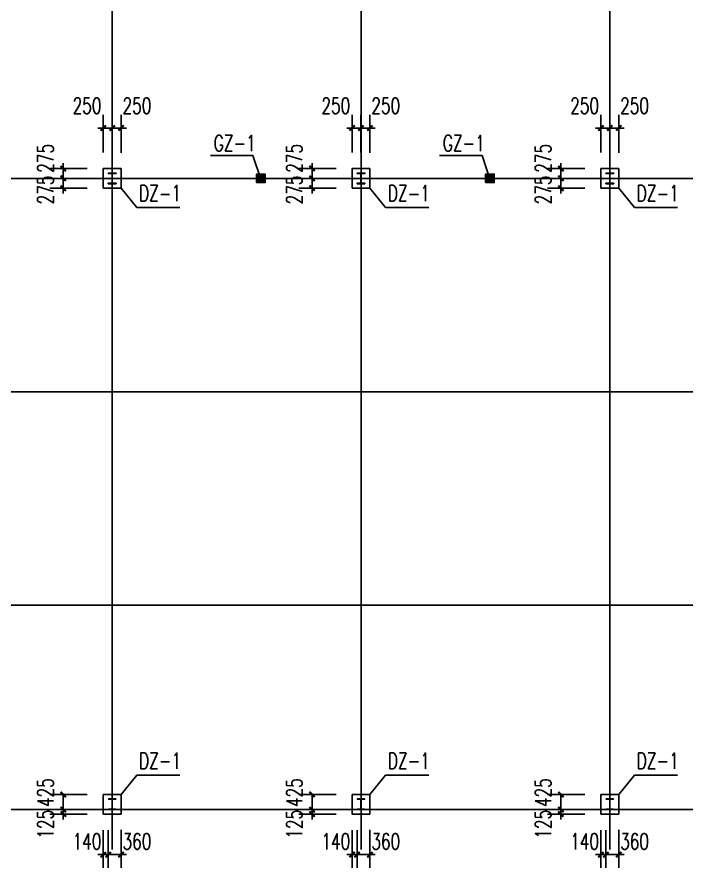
# Model space of a CAD drawing. Extents: x 180850 to 1400258, y 48356 to 327067.
# Drawn here: x 342045 to 360893, y 82745 to 106671 of the extents above; entities that cross this region are included whole.
import ezdxf

# ---------------------------------------------------------------- set-up
doc = ezdxf.new("R2010")
doc.units = 0
doc.header["$LTSCALE"] = 1000
for name, color, linetype in [('AXIS', 3, 'Continuous'), ('DOTE', 1, 'Continuous'), ('GZ', 50, 'Continuous'), ('YCX', 90, 'Continuous'), ('承台', 2, 'Continuous')]:
    doc.layers.add(name, color=color, linetype=linetype)
doc.styles.add('_TCH_DIM_T3', font='SIMPLEX', dxfattribs={"width": 0.705882, "bigfont": 'GBCBIG'})
doc.dimstyles.new('TCH_150_1', dxfattribs={"dimtxt": 446.25, "dimasz": 150, "dimexe": 375, "dimexo": 450, "dimgap": 189.375, "dimtad": 1, "dimdec": 0, "dimzin": 0, "dimdsep": 46, "dimtxsty": '_TCH_DIM_T3', "dimblk": 'ARCHTICK', "dimcen": 0.09, "dimclrd": 256, "dimclre": 256, "dimclrt": 7, "dimazin": 2, "dimtfac": 1, "dimtdec": 0, "dimtix": 1, "dimtmove": 2, "dimatfit": 3, "dimfxl": 1, "dimtolj": 1, "dimtzin": 0, "dimarcsym": 0})

# ---------------------------------------------------------------- blocks, each defined once
blk = doc.blocks.new('A$C33B20A31')
at = {"layer": 'GZ'}
for points in [[(20540, 17900), (20760, 17900), (20760, 17890), (20657, 17890), (20653, 17885), (20653, 17615), (20657, 17610), (20760, 17610), (20760, 17600), (20540, 17600), (20540, 17610), (20643, 17610), (20647, 17615), (20647, 17885), (20643, 17890), (20540, 17890), (20540, 17900)], [(27540, 17900), (27760, 17900), (27760, 17890), (27657, 17890), (27653, 17885), (27653, 17615), (27657, 17610), (27760, 17610), (27760, 17600), (27540, 17600), (27540, 17610), (27643, 17610), (27647, 17615), (27647, 17885), (27643, 17890), (27540, 17890), (27540, 17900)], [(34540, 17900), (34760, 17900), (34760, 17890), (34657, 17890), (34653, 17885), (34653, 17615), (34657, 17610), (34760, 17610), (34760, 17600), (34540, 17600), (34540, 17610), (34643, 17610), (34647, 17615), (34647, 17885), (34643, 17890), (34540, 17890), (34540, 17900)], [(20550, 0), (20750, 0), (20750, 10), (20657, 10), (20653, 15), (20653, 285), (20657, 290), (20750, 290), (20750, 300), (20550, 300), (20550, 290), (20643, 290), (20647, 286), (20647, 15), (20643, 10), (20550, 10), (20550, 0)], [(27550, 0), (27750, 0), (27750, 10), (27657, 10), (27653, 15), (27653, 285), (27657, 290), (27750, 290), (27750, 300), (27550, 300), (27550, 290), (27643, 290), (27647, 286), (27647, 15), (27643, 10), (27550, 10), (27550, 0)], [(34550, 0), (34750, 0), (34750, 10), (34657, 10), (34653, 15), (34653, 285), (34657, 290), (34750, 290), (34750, 300), (34550, 300), (34550, 290), (34643, 290), (34647, 286), (34647, 15), (34643, 10), (34550, 10), (34550, 0)]]:
    blk.add_lwpolyline(points, close=True, dxfattribs=at)
blk = doc.blocks.new('_ArchTick')
at = {"color": 0, "linetype": 'ByBlock', "const_width": 0.4}
blk.add_lwpolyline([(-0.5, -0.5), (0.5, 0.5)], dxfattribs=at)
blk = doc.blocks.new('*D1283')
at = {"layer": 'AXIS', "linetype": 'ByBlock', "lineweight": -2, "transparency": 16777216}
for p, q in [((344472, 102860), (344472, 103925)), ((344722, 102860), (344722, 103925)), ((344472, 103550), (344322, 103550)), ((344472, 103550), (344722, 103550)), ((344722, 103550), (344872, 103550))]:
    blk.add_line(p, q, dxfattribs=at)
at = {"layer": 'Defpoints', "color": 0, "linetype": 'ByBlock', "transparency": 16777216}
for p in [(344722, 103550), (344472, 102410), (344722, 102410)]:
    blk.add_point(p, dxfattribs=at)
at = {"layer": 'AXIS', "linetype": 'ByBlock', "lineweight": -2, "transparency": 16777216, "xscale": 150, "yscale": 150, "zscale": 150}
blk.add_blockref('_ArchTick', (344472, 103550), dxfattribs=at)
at = {"layer": 'AXIS', "linetype": 'ByBlock', "lineweight": -2, "transparency": 16777216, "xscale": 150, "yscale": 150, "zscale": 150, "rotation": 180}
blk.add_blockref('_ArchTick', (344722, 103550), dxfattribs=at)
at = {"layer": 'AXIS', "color": 7, "linetype": 'ByBlock', "transparency": 16777216, "insert": (344014, 104176), "char_height": 446.2, "attachment_point": 5, "style": '_TCH_DIM_T3'}
blk.add_mtext('\\A1;250', dxfattribs=at)
blk = doc.blocks.new('*D1284')
at = {"layer": 'AXIS', "linetype": 'ByBlock', "lineweight": -2, "transparency": 16777216}
for p, q in [((343346, 102135), (343346, 102285)), ((344022, 102135), (342971, 102135)), ((343346, 102135), (343346, 101860)), ((344022, 101860), (342971, 101860)), ((343346, 101860), (343346, 101710))]:
    blk.add_line(p, q, dxfattribs=at)
at = {"layer": 'Defpoints', "color": 0, "linetype": 'ByBlock', "transparency": 16777216}
for p in [(344472, 102135), (343346, 101860), (344472, 101860)]:
    blk.add_point(p, dxfattribs=at)
at = {"layer": 'AXIS', "linetype": 'ByBlock', "lineweight": -2, "transparency": 16777216, "xscale": 150, "yscale": 150, "zscale": 150}
for p, rotation in [((343346, 102135), 270), ((343346, 101860), 90)]:
    blk.add_blockref('_ArchTick', p, dxfattribs=dict(at, rotation=rotation))
at = {"layer": 'AXIS', "color": 7, "linetype": 'ByBlock', "transparency": 16777216, "insert": (342846, 101808), "char_height": 446.2, "attachment_point": 5, "rotation": 90, "style": '_TCH_DIM_T3'}
blk.add_mtext('\\A1;275', dxfattribs=at)
blk = doc.blocks.new('*D1285')
at = {"layer": 'AXIS', "linetype": 'ByBlock', "lineweight": -2, "transparency": 16777216}
for p, q in [((344022, 102410), (342971, 102410)), ((343346, 102410), (343346, 102560)), ((343346, 102410), (343346, 102135)), ((344022, 102135), (342971, 102135)), ((343346, 102135), (343346, 101985))]:
    blk.add_line(p, q, dxfattribs=at)
at = {"layer": 'Defpoints', "color": 0, "linetype": 'ByBlock', "transparency": 16777216}
for p in [(344472, 102410), (343346, 102135), (344472, 102135)]:
    blk.add_point(p, dxfattribs=at)
at = {"layer": 'AXIS', "linetype": 'ByBlock', "lineweight": -2, "transparency": 16777216, "xscale": 150, "yscale": 150, "zscale": 150}
for p, rotation in [((343346, 102410), 270), ((343346, 102135), 90)]:
    blk.add_blockref('_ArchTick', p, dxfattribs=dict(at, rotation=rotation))
at = {"layer": 'AXIS', "color": 7, "linetype": 'ByBlock', "transparency": 16777216, "insert": (342846, 102696), "char_height": 446.2, "attachment_point": 5, "rotation": 90, "style": '_TCH_DIM_T3'}
blk.add_mtext('\\A1;275', dxfattribs=at)
blk = doc.blocks.new('*D1286')
at = {"layer": 'AXIS', "linetype": 'ByBlock', "lineweight": -2, "transparency": 16777216}
for p, q in [((344722, 102860), (344722, 103925)), ((344972, 102854), (344972, 103925)), ((344722, 103550), (344572, 103550)), ((344722, 103550), (344972, 103550)), ((344972, 103550), (345122, 103550))]:
    blk.add_line(p, q, dxfattribs=at)
at = {"layer": 'Defpoints', "color": 0, "linetype": 'ByBlock', "transparency": 16777216}
for p in [(344972, 103550), (344722, 102410), (344972, 102404)]:
    blk.add_point(p, dxfattribs=at)
at = {"layer": 'AXIS', "linetype": 'ByBlock', "lineweight": -2, "transparency": 16777216, "xscale": 150, "yscale": 150, "zscale": 150}
blk.add_blockref('_ArchTick', (344722, 103550), dxfattribs=at)
at = {"layer": 'AXIS', "linetype": 'ByBlock', "lineweight": -2, "transparency": 16777216, "xscale": 150, "yscale": 150, "zscale": 150, "rotation": 180}
blk.add_blockref('_ArchTick', (344972, 103550), dxfattribs=at)
at = {"layer": 'AXIS', "color": 7, "linetype": 'ByBlock', "transparency": 16777216, "insert": (345419, 104176), "char_height": 446.2, "attachment_point": 5, "style": '_TCH_DIM_T3'}
blk.add_mtext('\\A1;250', dxfattribs=at)
blk = doc.blocks.new('*D1287')
at = {"layer": 'AXIS', "linetype": 'ByBlock', "lineweight": -2, "transparency": 16777216}
for p, q in [((344472, 83810), (344472, 82745)), ((344612, 83810), (344612, 82745)), ((344472, 83120), (344322, 83120)), ((344472, 83120), (344612, 83120)), ((344612, 83120), (344762, 83120))]:
    blk.add_line(p, q, dxfattribs=at)
at = {"layer": 'Defpoints', "color": 0, "linetype": 'ByBlock', "transparency": 16777216}
for p in [(344472, 84260), (344612, 84260), (344612, 83120)]:
    blk.add_point(p, dxfattribs=at)
at = {"layer": 'AXIS', "linetype": 'ByBlock', "lineweight": -2, "transparency": 16777216, "xscale": 150, "yscale": 150, "zscale": 150}
blk.add_blockref('_ArchTick', (344472, 83120), dxfattribs=at)
at = {"layer": 'AXIS', "linetype": 'ByBlock', "lineweight": -2, "transparency": 16777216, "xscale": 150, "yscale": 150, "zscale": 150, "rotation": 180}
blk.add_blockref('_ArchTick', (344612, 83120), dxfattribs=at)
at = {"layer": 'AXIS', "color": 7, "linetype": 'ByBlock', "transparency": 16777216, "insert": (344014, 83491), "char_height": 446.2, "attachment_point": 5, "style": '_TCH_DIM_T3'}
blk.add_mtext('\\A1;140', dxfattribs=at)
blk = doc.blocks.new('*D1288')
at = {"layer": 'AXIS', "linetype": 'ByBlock', "lineweight": -2, "transparency": 16777216}
for p, q in [((344022, 84810), (342971, 84810)), ((343346, 84385), (343346, 84810)), ((344022, 84385), (342971, 84385))]:
    blk.add_line(p, q, dxfattribs=at)
at = {"layer": 'Defpoints', "color": 0, "linetype": 'ByBlock', "transparency": 16777216}
for p in [(343346, 84810), (344472, 84810), (344472, 84385)]:
    blk.add_point(p, dxfattribs=at)
at = {"layer": 'AXIS', "linetype": 'ByBlock', "lineweight": -2, "transparency": 16777216, "xscale": 150, "yscale": 150, "zscale": 150}
for p, rotation in [((343346, 84810), 90), ((343346, 84385), 270)]:
    blk.add_blockref('_ArchTick', p, dxfattribs=dict(at, rotation=rotation))
at = {"layer": 'AXIS', "color": 7, "linetype": 'ByBlock', "transparency": 16777216, "insert": (342846, 84862), "char_height": 446.2, "attachment_point": 5, "rotation": 90, "style": '_TCH_DIM_T3'}
blk.add_mtext('\\A1;425', dxfattribs=at)
blk = doc.blocks.new('*D1289')
at = {"layer": 'AXIS', "linetype": 'ByBlock', "lineweight": -2, "transparency": 16777216}
for p, q in [((343346, 84385), (343346, 84535)), ((344022, 84385), (342971, 84385)), ((344022, 84260), (342971, 84260)), ((343346, 84260), (343346, 84385)), ((343346, 84260), (343346, 84110))]:
    blk.add_line(p, q, dxfattribs=at)
at = {"layer": 'Defpoints', "color": 0, "linetype": 'ByBlock', "transparency": 16777216}
for p in [(343346, 84385), (344472, 84385), (344472, 84260)]:
    blk.add_point(p, dxfattribs=at)
at = {"layer": 'AXIS', "linetype": 'ByBlock', "lineweight": -2, "transparency": 16777216, "xscale": 150, "yscale": 150, "zscale": 150}
for p, rotation in [((343346, 84385), 270), ((343346, 84260), 90)]:
    blk.add_blockref('_ArchTick', p, dxfattribs=dict(at, rotation=rotation))
at = {"layer": 'AXIS', "color": 7, "linetype": 'ByBlock', "transparency": 16777216, "insert": (342846, 83974), "char_height": 446.2, "attachment_point": 5, "rotation": 90, "style": '_TCH_DIM_T3'}
blk.add_mtext('\\A1;125', dxfattribs=at)
blk = doc.blocks.new('*D1290')
at = {"layer": 'AXIS', "linetype": 'ByBlock', "lineweight": -2, "transparency": 16777216}
for p, q in [((344612, 83810), (344612, 82745)), ((344972, 83815), (344972, 82745)), ((344612, 83120), (344462, 83120)), ((344612, 83120), (344972, 83120)), ((344972, 83120), (345122, 83120))]:
    blk.add_line(p, q, dxfattribs=at)
at = {"layer": 'Defpoints', "color": 0, "linetype": 'ByBlock', "transparency": 16777216}
for p in [(344612, 84260), (344972, 84265), (344972, 83120)]:
    blk.add_point(p, dxfattribs=at)
at = {"layer": 'AXIS', "linetype": 'ByBlock', "lineweight": -2, "transparency": 16777216, "xscale": 150, "yscale": 150, "zscale": 150}
blk.add_blockref('_ArchTick', (344612, 83120), dxfattribs=at)
at = {"layer": 'AXIS', "linetype": 'ByBlock', "lineweight": -2, "transparency": 16777216, "xscale": 150, "yscale": 150, "zscale": 150, "rotation": 180}
blk.add_blockref('_ArchTick', (344972, 83120), dxfattribs=at)
at = {"layer": 'AXIS', "color": 7, "linetype": 'ByBlock', "transparency": 16777216, "insert": (345419, 83491), "char_height": 446.2, "attachment_point": 5, "style": '_TCH_DIM_T3'}
blk.add_mtext('\\A1;360', dxfattribs=at)
blk = doc.blocks.new('*D1295')
at = {"layer": 'AXIS', "linetype": 'ByBlock', "lineweight": -2, "transparency": 16777216}
for p, q in [((351472, 102860), (351472, 103925)), ((351722, 102860), (351722, 103925)), ((351472, 103550), (351322, 103550)), ((351472, 103550), (351722, 103550)), ((351722, 103550), (351872, 103550))]:
    blk.add_line(p, q, dxfattribs=at)
at = {"layer": 'Defpoints', "color": 0, "linetype": 'ByBlock', "transparency": 16777216}
for p in [(351722, 103550), (351472, 102410), (351722, 102410)]:
    blk.add_point(p, dxfattribs=at)
at = {"layer": 'AXIS', "linetype": 'ByBlock', "lineweight": -2, "transparency": 16777216, "xscale": 150, "yscale": 150, "zscale": 150}
blk.add_blockref('_ArchTick', (351472, 103550), dxfattribs=at)
at = {"layer": 'AXIS', "linetype": 'ByBlock', "lineweight": -2, "transparency": 16777216, "xscale": 150, "yscale": 150, "zscale": 150, "rotation": 180}
blk.add_blockref('_ArchTick', (351722, 103550), dxfattribs=at)
at = {"layer": 'AXIS', "color": 7, "linetype": 'ByBlock', "transparency": 16777216, "insert": (351014, 104176), "char_height": 446.2, "attachment_point": 5, "style": '_TCH_DIM_T3'}
blk.add_mtext('\\A1;250', dxfattribs=at)
blk = doc.blocks.new('*D1296')
at = {"layer": 'AXIS', "linetype": 'ByBlock', "lineweight": -2, "transparency": 16777216}
for p, q in [((350346, 102135), (350346, 102285)), ((351022, 102135), (349971, 102135)), ((350346, 102135), (350346, 101860)), ((351022, 101860), (349971, 101860)), ((350346, 101860), (350346, 101710))]:
    blk.add_line(p, q, dxfattribs=at)
at = {"layer": 'Defpoints', "color": 0, "linetype": 'ByBlock', "transparency": 16777216}
for p in [(351472, 102135), (350346, 101860), (351472, 101860)]:
    blk.add_point(p, dxfattribs=at)
at = {"layer": 'AXIS', "linetype": 'ByBlock', "lineweight": -2, "transparency": 16777216, "xscale": 150, "yscale": 150, "zscale": 150}
for p, rotation in [((350346, 102135), 270), ((350346, 101860), 90)]:
    blk.add_blockref('_ArchTick', p, dxfattribs=dict(at, rotation=rotation))
at = {"layer": 'AXIS', "color": 7, "linetype": 'ByBlock', "transparency": 16777216, "insert": (349846, 101808), "char_height": 446.2, "attachment_point": 5, "rotation": 90, "style": '_TCH_DIM_T3'}
blk.add_mtext('\\A1;275', dxfattribs=at)
blk = doc.blocks.new('*D1297')
at = {"layer": 'AXIS', "linetype": 'ByBlock', "lineweight": -2, "transparency": 16777216}
for p, q in [((351022, 102410), (349971, 102410)), ((350346, 102410), (350346, 102560)), ((350346, 102410), (350346, 102135)), ((351022, 102135), (349971, 102135)), ((350346, 102135), (350346, 101985))]:
    blk.add_line(p, q, dxfattribs=at)
at = {"layer": 'Defpoints', "color": 0, "linetype": 'ByBlock', "transparency": 16777216}
for p in [(351472, 102410), (350346, 102135), (351472, 102135)]:
    blk.add_point(p, dxfattribs=at)
at = {"layer": 'AXIS', "linetype": 'ByBlock', "lineweight": -2, "transparency": 16777216, "xscale": 150, "yscale": 150, "zscale": 150}
for p, rotation in [((350346, 102410), 270), ((350346, 102135), 90)]:
    blk.add_blockref('_ArchTick', p, dxfattribs=dict(at, rotation=rotation))
at = {"layer": 'AXIS', "color": 7, "linetype": 'ByBlock', "transparency": 16777216, "insert": (349846, 102696), "char_height": 446.2, "attachment_point": 5, "rotation": 90, "style": '_TCH_DIM_T3'}
blk.add_mtext('\\A1;275', dxfattribs=at)
blk = doc.blocks.new('*D1298')
at = {"layer": 'AXIS', "linetype": 'ByBlock', "lineweight": -2, "transparency": 16777216}
for p, q in [((351722, 102860), (351722, 103925)), ((351972, 102854), (351972, 103925)), ((351722, 103550), (351572, 103550)), ((351722, 103550), (351972, 103550)), ((351972, 103550), (352122, 103550))]:
    blk.add_line(p, q, dxfattribs=at)
at = {"layer": 'Defpoints', "color": 0, "linetype": 'ByBlock', "transparency": 16777216}
for p in [(351972, 103550), (351722, 102410), (351972, 102404)]:
    blk.add_point(p, dxfattribs=at)
at = {"layer": 'AXIS', "linetype": 'ByBlock', "lineweight": -2, "transparency": 16777216, "xscale": 150, "yscale": 150, "zscale": 150}
blk.add_blockref('_ArchTick', (351722, 103550), dxfattribs=at)
at = {"layer": 'AXIS', "linetype": 'ByBlock', "lineweight": -2, "transparency": 16777216, "xscale": 150, "yscale": 150, "zscale": 150, "rotation": 180}
blk.add_blockref('_ArchTick', (351972, 103550), dxfattribs=at)
at = {"layer": 'AXIS', "color": 7, "linetype": 'ByBlock', "transparency": 16777216, "insert": (352419, 104176), "char_height": 446.2, "attachment_point": 5, "style": '_TCH_DIM_T3'}
blk.add_mtext('\\A1;250', dxfattribs=at)
blk = doc.blocks.new('*D1299')
at = {"layer": 'AXIS', "linetype": 'ByBlock', "lineweight": -2, "transparency": 16777216}
for p, q in [((351472, 83810), (351472, 82745)), ((351612, 83810), (351612, 82745)), ((351472, 83120), (351322, 83120)), ((351472, 83120), (351612, 83120)), ((351612, 83120), (351762, 83120))]:
    blk.add_line(p, q, dxfattribs=at)
at = {"layer": 'Defpoints', "color": 0, "linetype": 'ByBlock', "transparency": 16777216}
for p in [(351472, 84260), (351612, 84260), (351612, 83120)]:
    blk.add_point(p, dxfattribs=at)
at = {"layer": 'AXIS', "linetype": 'ByBlock', "lineweight": -2, "transparency": 16777216, "xscale": 150, "yscale": 150, "zscale": 150}
blk.add_blockref('_ArchTick', (351472, 83120), dxfattribs=at)
at = {"layer": 'AXIS', "linetype": 'ByBlock', "lineweight": -2, "transparency": 16777216, "xscale": 150, "yscale": 150, "zscale": 150, "rotation": 180}
blk.add_blockref('_ArchTick', (351612, 83120), dxfattribs=at)
at = {"layer": 'AXIS', "color": 7, "linetype": 'ByBlock', "transparency": 16777216, "insert": (351014, 83491), "char_height": 446.2, "attachment_point": 5, "style": '_TCH_DIM_T3'}
blk.add_mtext('\\A1;140', dxfattribs=at)
blk = doc.blocks.new('*D1300')
at = {"layer": 'AXIS', "linetype": 'ByBlock', "lineweight": -2, "transparency": 16777216}
for p, q in [((351022, 84810), (349971, 84810)), ((350346, 84385), (350346, 84810)), ((351022, 84385), (349971, 84385))]:
    blk.add_line(p, q, dxfattribs=at)
at = {"layer": 'Defpoints', "color": 0, "linetype": 'ByBlock', "transparency": 16777216}
for p in [(350346, 84810), (351472, 84810), (351472, 84385)]:
    blk.add_point(p, dxfattribs=at)
at = {"layer": 'AXIS', "linetype": 'ByBlock', "lineweight": -2, "transparency": 16777216, "xscale": 150, "yscale": 150, "zscale": 150}
for p, rotation in [((350346, 84810), 90), ((350346, 84385), 270)]:
    blk.add_blockref('_ArchTick', p, dxfattribs=dict(at, rotation=rotation))
at = {"layer": 'AXIS', "color": 7, "linetype": 'ByBlock', "transparency": 16777216, "insert": (349846, 84862), "char_height": 446.2, "attachment_point": 5, "rotation": 90, "style": '_TCH_DIM_T3'}
blk.add_mtext('\\A1;425', dxfattribs=at)
blk = doc.blocks.new('*D1301')
at = {"layer": 'AXIS', "linetype": 'ByBlock', "lineweight": -2, "transparency": 16777216}
for p, q in [((350346, 84385), (350346, 84535)), ((351022, 84385), (349971, 84385)), ((351022, 84260), (349971, 84260)), ((350346, 84260), (350346, 84385)), ((350346, 84260), (350346, 84110))]:
    blk.add_line(p, q, dxfattribs=at)
at = {"layer": 'Defpoints', "color": 0, "linetype": 'ByBlock', "transparency": 16777216}
for p in [(350346, 84385), (351472, 84385), (351472, 84260)]:
    blk.add_point(p, dxfattribs=at)
at = {"layer": 'AXIS', "linetype": 'ByBlock', "lineweight": -2, "transparency": 16777216, "xscale": 150, "yscale": 150, "zscale": 150}
for p, rotation in [((350346, 84385), 270), ((350346, 84260), 90)]:
    blk.add_blockref('_ArchTick', p, dxfattribs=dict(at, rotation=rotation))
at = {"layer": 'AXIS', "color": 7, "linetype": 'ByBlock', "transparency": 16777216, "insert": (349846, 83974), "char_height": 446.2, "attachment_point": 5, "rotation": 90, "style": '_TCH_DIM_T3'}
blk.add_mtext('\\A1;125', dxfattribs=at)
blk = doc.blocks.new('*D1302')
at = {"layer": 'AXIS', "linetype": 'ByBlock', "lineweight": -2, "transparency": 16777216}
for p, q in [((351612, 83810), (351612, 82745)), ((351972, 83815), (351972, 82745)), ((351612, 83120), (351462, 83120)), ((351612, 83120), (351972, 83120)), ((351972, 83120), (352122, 83120))]:
    blk.add_line(p, q, dxfattribs=at)
at = {"layer": 'Defpoints', "color": 0, "linetype": 'ByBlock', "transparency": 16777216}
for p in [(351612, 84260), (351972, 84265), (351972, 83120)]:
    blk.add_point(p, dxfattribs=at)
at = {"layer": 'AXIS', "linetype": 'ByBlock', "lineweight": -2, "transparency": 16777216, "xscale": 150, "yscale": 150, "zscale": 150}
blk.add_blockref('_ArchTick', (351612, 83120), dxfattribs=at)
at = {"layer": 'AXIS', "linetype": 'ByBlock', "lineweight": -2, "transparency": 16777216, "xscale": 150, "yscale": 150, "zscale": 150, "rotation": 180}
blk.add_blockref('_ArchTick', (351972, 83120), dxfattribs=at)
at = {"layer": 'AXIS', "color": 7, "linetype": 'ByBlock', "transparency": 16777216, "insert": (352419, 83491), "char_height": 446.2, "attachment_point": 5, "style": '_TCH_DIM_T3'}
blk.add_mtext('\\A1;360', dxfattribs=at)
blk = doc.blocks.new('*D1307')
at = {"layer": 'AXIS', "linetype": 'ByBlock', "lineweight": -2, "transparency": 16777216}
for p, q in [((358472, 102860), (358472, 103925)), ((358722, 102860), (358722, 103925)), ((358472, 103550), (358322, 103550)), ((358472, 103550), (358722, 103550)), ((358722, 103550), (358872, 103550))]:
    blk.add_line(p, q, dxfattribs=at)
at = {"layer": 'Defpoints', "color": 0, "linetype": 'ByBlock', "transparency": 16777216}
for p in [(358722, 103550), (358472, 102410), (358722, 102410)]:
    blk.add_point(p, dxfattribs=at)
at = {"layer": 'AXIS', "linetype": 'ByBlock', "lineweight": -2, "transparency": 16777216, "xscale": 150, "yscale": 150, "zscale": 150}
blk.add_blockref('_ArchTick', (358472, 103550), dxfattribs=at)
at = {"layer": 'AXIS', "linetype": 'ByBlock', "lineweight": -2, "transparency": 16777216, "xscale": 150, "yscale": 150, "zscale": 150, "rotation": 180}
blk.add_blockref('_ArchTick', (358722, 103550), dxfattribs=at)
at = {"layer": 'AXIS', "color": 7, "linetype": 'ByBlock', "transparency": 16777216, "insert": (358014, 104176), "char_height": 446.2, "attachment_point": 5, "style": '_TCH_DIM_T3'}
blk.add_mtext('\\A1;250', dxfattribs=at)
blk = doc.blocks.new('*D1308')
at = {"layer": 'AXIS', "linetype": 'ByBlock', "lineweight": -2, "transparency": 16777216}
for p, q in [((357346, 102135), (357346, 102285)), ((358022, 102135), (356971, 102135)), ((357346, 102135), (357346, 101860)), ((358022, 101860), (356971, 101860)), ((357346, 101860), (357346, 101710))]:
    blk.add_line(p, q, dxfattribs=at)
at = {"layer": 'Defpoints', "color": 0, "linetype": 'ByBlock', "transparency": 16777216}
for p in [(358472, 102135), (357346, 101860), (358472, 101860)]:
    blk.add_point(p, dxfattribs=at)
at = {"layer": 'AXIS', "linetype": 'ByBlock', "lineweight": -2, "transparency": 16777216, "xscale": 150, "yscale": 150, "zscale": 150}
for p, rotation in [((357346, 102135), 270), ((357346, 101860), 90)]:
    blk.add_blockref('_ArchTick', p, dxfattribs=dict(at, rotation=rotation))
at = {"layer": 'AXIS', "color": 7, "linetype": 'ByBlock', "transparency": 16777216, "insert": (356846, 101808), "char_height": 446.2, "attachment_point": 5, "rotation": 90, "style": '_TCH_DIM_T3'}
blk.add_mtext('\\A1;275', dxfattribs=at)
blk = doc.blocks.new('*D1309')
at = {"layer": 'AXIS', "linetype": 'ByBlock', "lineweight": -2, "transparency": 16777216}
for p, q in [((358022, 102410), (356971, 102410)), ((357346, 102410), (357346, 102560)), ((357346, 102410), (357346, 102135)), ((358022, 102135), (356971, 102135)), ((357346, 102135), (357346, 101985))]:
    blk.add_line(p, q, dxfattribs=at)
at = {"layer": 'Defpoints', "color": 0, "linetype": 'ByBlock', "transparency": 16777216}
for p in [(358472, 102410), (357346, 102135), (358472, 102135)]:
    blk.add_point(p, dxfattribs=at)
at = {"layer": 'AXIS', "linetype": 'ByBlock', "lineweight": -2, "transparency": 16777216, "xscale": 150, "yscale": 150, "zscale": 150}
for p, rotation in [((357346, 102410), 270), ((357346, 102135), 90)]:
    blk.add_blockref('_ArchTick', p, dxfattribs=dict(at, rotation=rotation))
at = {"layer": 'AXIS', "color": 7, "linetype": 'ByBlock', "transparency": 16777216, "insert": (356846, 102696), "char_height": 446.2, "attachment_point": 5, "rotation": 90, "style": '_TCH_DIM_T3'}
blk.add_mtext('\\A1;275', dxfattribs=at)
blk = doc.blocks.new('*D1310')
at = {"layer": 'AXIS', "linetype": 'ByBlock', "lineweight": -2, "transparency": 16777216}
for p, q in [((358722, 102860), (358722, 103925)), ((358972, 102854), (358972, 103925)), ((358722, 103550), (358572, 103550)), ((358722, 103550), (358972, 103550)), ((358972, 103550), (359122, 103550))]:
    blk.add_line(p, q, dxfattribs=at)
at = {"layer": 'Defpoints', "color": 0, "linetype": 'ByBlock', "transparency": 16777216}
for p in [(358972, 103550), (358722, 102410), (358972, 102404)]:
    blk.add_point(p, dxfattribs=at)
at = {"layer": 'AXIS', "linetype": 'ByBlock', "lineweight": -2, "transparency": 16777216, "xscale": 150, "yscale": 150, "zscale": 150}
blk.add_blockref('_ArchTick', (358722, 103550), dxfattribs=at)
at = {"layer": 'AXIS', "linetype": 'ByBlock', "lineweight": -2, "transparency": 16777216, "xscale": 150, "yscale": 150, "zscale": 150, "rotation": 180}
blk.add_blockref('_ArchTick', (358972, 103550), dxfattribs=at)
at = {"layer": 'AXIS', "color": 7, "linetype": 'ByBlock', "transparency": 16777216, "insert": (359419, 104176), "char_height": 446.2, "attachment_point": 5, "style": '_TCH_DIM_T3'}
blk.add_mtext('\\A1;250', dxfattribs=at)
blk = doc.blocks.new('*D1311')
at = {"layer": 'AXIS', "linetype": 'ByBlock', "lineweight": -2, "transparency": 16777216}
for p, q in [((358472, 83810), (358472, 82745)), ((358612, 83810), (358612, 82745)), ((358472, 83120), (358322, 83120)), ((358472, 83120), (358612, 83120)), ((358612, 83120), (358762, 83120))]:
    blk.add_line(p, q, dxfattribs=at)
at = {"layer": 'Defpoints', "color": 0, "linetype": 'ByBlock', "transparency": 16777216}
for p in [(358472, 84260), (358612, 84260), (358612, 83120)]:
    blk.add_point(p, dxfattribs=at)
at = {"layer": 'AXIS', "linetype": 'ByBlock', "lineweight": -2, "transparency": 16777216, "xscale": 150, "yscale": 150, "zscale": 150}
blk.add_blockref('_ArchTick', (358472, 83120), dxfattribs=at)
at = {"layer": 'AXIS', "linetype": 'ByBlock', "lineweight": -2, "transparency": 16777216, "xscale": 150, "yscale": 150, "zscale": 150, "rotation": 180}
blk.add_blockref('_ArchTick', (358612, 83120), dxfattribs=at)
at = {"layer": 'AXIS', "color": 7, "linetype": 'ByBlock', "transparency": 16777216, "insert": (358014, 83491), "char_height": 446.2, "attachment_point": 5, "style": '_TCH_DIM_T3'}
blk.add_mtext('\\A1;140', dxfattribs=at)
blk = doc.blocks.new('*D1312')
at = {"layer": 'AXIS', "linetype": 'ByBlock', "lineweight": -2, "transparency": 16777216}
for p, q in [((358022, 84810), (356971, 84810)), ((357346, 84385), (357346, 84810)), ((358022, 84385), (356971, 84385))]:
    blk.add_line(p, q, dxfattribs=at)
at = {"layer": 'Defpoints', "color": 0, "linetype": 'ByBlock', "transparency": 16777216}
for p in [(357346, 84810), (358472, 84810), (358472, 84385)]:
    blk.add_point(p, dxfattribs=at)
at = {"layer": 'AXIS', "linetype": 'ByBlock', "lineweight": -2, "transparency": 16777216, "xscale": 150, "yscale": 150, "zscale": 150}
for p, rotation in [((357346, 84810), 90), ((357346, 84385), 270)]:
    blk.add_blockref('_ArchTick', p, dxfattribs=dict(at, rotation=rotation))
at = {"layer": 'AXIS', "color": 7, "linetype": 'ByBlock', "transparency": 16777216, "insert": (356846, 84862), "char_height": 446.2, "attachment_point": 5, "rotation": 90, "style": '_TCH_DIM_T3'}
blk.add_mtext('\\A1;425', dxfattribs=at)
blk = doc.blocks.new('*D1313')
at = {"layer": 'AXIS', "linetype": 'ByBlock', "lineweight": -2, "transparency": 16777216}
for p, q in [((357346, 84385), (357346, 84535)), ((358022, 84385), (356971, 84385)), ((358022, 84260), (356971, 84260)), ((357346, 84260), (357346, 84385)), ((357346, 84260), (357346, 84110))]:
    blk.add_line(p, q, dxfattribs=at)
at = {"layer": 'Defpoints', "color": 0, "linetype": 'ByBlock', "transparency": 16777216}
for p in [(357346, 84385), (358472, 84385), (358472, 84260)]:
    blk.add_point(p, dxfattribs=at)
at = {"layer": 'AXIS', "linetype": 'ByBlock', "lineweight": -2, "transparency": 16777216, "xscale": 150, "yscale": 150, "zscale": 150}
for p, rotation in [((357346, 84385), 270), ((357346, 84260), 90)]:
    blk.add_blockref('_ArchTick', p, dxfattribs=dict(at, rotation=rotation))
at = {"layer": 'AXIS', "color": 7, "linetype": 'ByBlock', "transparency": 16777216, "insert": (356846, 83974), "char_height": 446.2, "attachment_point": 5, "rotation": 90, "style": '_TCH_DIM_T3'}
blk.add_mtext('\\A1;125', dxfattribs=at)
blk = doc.blocks.new('*D1314')
at = {"layer": 'AXIS', "linetype": 'ByBlock', "lineweight": -2, "transparency": 16777216}
for p, q in [((358612, 83810), (358612, 82745)), ((358972, 83815), (358972, 82745)), ((358612, 83120), (358462, 83120)), ((358612, 83120), (358972, 83120)), ((358972, 83120), (359122, 83120))]:
    blk.add_line(p, q, dxfattribs=at)
at = {"layer": 'Defpoints', "color": 0, "linetype": 'ByBlock', "transparency": 16777216}
for p in [(358612, 84260), (358972, 84265), (358972, 83120)]:
    blk.add_point(p, dxfattribs=at)
at = {"layer": 'AXIS', "linetype": 'ByBlock', "lineweight": -2, "transparency": 16777216, "xscale": 150, "yscale": 150, "zscale": 150}
blk.add_blockref('_ArchTick', (358612, 83120), dxfattribs=at)
at = {"layer": 'AXIS', "linetype": 'ByBlock', "lineweight": -2, "transparency": 16777216, "xscale": 150, "yscale": 150, "zscale": 150, "rotation": 180}
blk.add_blockref('_ArchTick', (358972, 83120), dxfattribs=at)
at = {"layer": 'AXIS', "color": 7, "linetype": 'ByBlock', "transparency": 16777216, "insert": (359419, 83491), "char_height": 446.2, "attachment_point": 5, "style": '_TCH_DIM_T3'}
blk.add_mtext('\\A1;360', dxfattribs=at)

msp = doc.modelspace()

# ---------------------------------------------------------------- hatches: boundary and pattern name
h = msp.add_hatch(color=256)
h.dxf.hatch_style = 1
h.paths.add_polyline_path([(349022.71, 102254.96), (348782.71, 102254.96), (348782.71, 102014.96), (349022.71, 102014.96)])
h = msp.add_hatch(color=256)
h.dxf.hatch_style = 1
h.paths.add_polyline_path([(355468.62, 102254.96), (355228.62, 102254.96), (355228.62, 102014.96), (355468.62, 102014.96)])

# ---------------------------------------------------------------- linework, layer by layer
for points in [[(348782.71, 102014.96), (349022.71, 102014.96), (349022.71, 102254.96), (348782.71, 102254.96)], [(355228.62, 102014.96), (355468.62, 102014.96), (355468.62, 102254.96), (355228.62, 102254.96)]]:
    msp.add_lwpolyline(points, close=True)
at = {"layer": 'DOTE'}
for p, q in [((344722.19, 83259.96), (344722.19, 121009.96)), ((351722.19, 83259.96), (351722.19, 121009.96)), ((358722.19, 83259.96), (358722.19, 121009.96)), ((322947.19, 102134.96), (374822.19, 102134.96)), ((322947.19, 96134.96), (374822.19, 96134.96)), ((322947.19, 90134.96), (374822.19, 90134.96)), ((322947.19, 84384.96), (374822.19, 84384.96))]:
    msp.add_line(p, q, dxfattribs=at)
at = {"layer": 'YCX'}
for p, q in [((347485.02, 102775.52), (348682.06, 102774.75)), ((348682.06, 102774.75), (348902.71, 102114.79)), ((353930.93, 102775.52), (355127.97, 102774.75)), ((355127.97, 102774.75), (355348.62, 102114.79)), ((345411.98, 101314.28), (344972.19, 101859.96)), ((352411.98, 101314.28), (351972.19, 101859.96)), ((359411.98, 101314.28), (358972.19, 101859.96)), ((346626.3, 101311.69), (345411.98, 101314.28)), ((353626.3, 101311.69), (352411.98, 101314.28)), ((360626.3, 101311.69), (359411.98, 101314.28)), ((345411.98, 85355.37), (344972.19, 84809.7)), ((346626.3, 85357.97), (345411.98, 85355.37)), ((352411.98, 85355.37), (351972.19, 84809.7)), ((353626.3, 85357.97), (352411.98, 85355.37)), ((359411.98, 85355.37), (358972.19, 84809.7)), ((360626.3, 85357.97), (359411.98, 85355.37))]:
    msp.add_line(p, q, dxfattribs=at)
at = {"layer": '承台', "color": 6}
for points in [[(344472.19, 101859.96), (344972.19, 101859.96), (344972.19, 102409.96), (344472.19, 102409.96)], [(351472.19, 101859.96), (351972.19, 101859.96), (351972.19, 102409.96), (351472.19, 102409.96)], [(358472.19, 101859.96), (358972.19, 101859.96), (358972.19, 102409.96), (358472.19, 102409.96)], [(344472.19, 84809.7), (344972.19, 84809.7), (344972.19, 84259.7), (344472.19, 84259.7)], [(351472.19, 84809.7), (351972.19, 84809.7), (351972.19, 84259.7), (351472.19, 84259.7)], [(358472.19, 84809.7), (358972.19, 84809.7), (358972.19, 84259.7), (358472.19, 84259.7)]]:
    msp.add_lwpolyline(points, close=True, dxfattribs=at)

# ---------------------------------------------------------------- block references
msp.add_blockref('A$C33B20A31', (324072.19, 84384.96))

# ---------------------------------------------------------------- texts
at = {"layer": 'YCX', "style": '_TCH_DIM_T3', "width": 0.705882}
for s, p in [('GZ-1', (347577.11, 102898.47)), ('GZ-1', (354023.03, 102898.47)), ('DZ-1', (345477.76, 101489.69)), ('DZ-1', (352477.76, 101489.69)), ('DZ-1', (359477.76, 101489.69)), ('DZ-1', (345477.76, 85531.79)), ('DZ-1', (352477.76, 85531.79)), ('DZ-1', (359477.76, 85531.79))]:
    msp.add_text(s, height=450, dxfattribs=at).set_placement(p)

# ---------------------------------------------------------------- dimensions: what is measured, and where the dimension line sits
at = {"layer": 'AXIS', "linetype": 'ByBlock'}
for base, p1, p2, picture, middle in [((344722.19, 103550.05), (344472.19, 102409.96), (344722.19, 102409.96), '*D1283', (344014.14, 104176.22)), ((344972.19, 103550.05), (344722.19, 102409.96), (344972.19, 102404.25), '*D1286', (345419.11, 104176.22)), ((351722.19, 103550.05), (351472.19, 102409.96), (351722.19, 102409.96), '*D1295', (351014.14, 104176.22)), ((351972.19, 103550.05), (351722.19, 102409.96), (351972.19, 102404.25), '*D1298', (352419.11, 104176.22)), ((358722.19, 103550.05), (358472.19, 102409.96), (358722.19, 102409.96), '*D1307', (358014.14, 104176.22)), ((358972.19, 103550.05), (358722.19, 102409.96), (358972.19, 102404.25), '*D1310', (359419.11, 104176.22)), ((344612.19, 83119.61), (344472.19, 84259.7), (344612.19, 84259.7), '*D1287', (344014.14, 83490.92)), ((344972.19, 83119.61), (344612.19, 84259.7), (344972.19, 84265.41), '*D1290', (345419.11, 83490.92)), ((351612.19, 83119.61), (351472.19, 84259.7), (351612.19, 84259.7), '*D1299', (351014.14, 83490.92)), ((351972.19, 83119.61), (351612.19, 84259.7), (351972.19, 84265.41), '*D1302', (352419.11, 83490.92)), ((358612.19, 83119.61), (358472.19, 84259.7), (358612.19, 84259.7), '*D1311', (358014.14, 83490.92)), ((358972.19, 83119.61), (358612.19, 84259.7), (358972.19, 84265.41), '*D1314', (359419.11, 83490.92))]:
    dim = msp.add_linear_dim(base=base, p1=p1, p2=p2, dimstyle='TCH_150_1', dxfattribs=at)
    dim.commit()
    dim.dimension.update_dxf_attribs({"geometry": picture, "text_midpoint": middle, "dimtype": 160})
for base, p1, p2, angle, picture, middle in [((343346.12, 102134.96), (344472.19, 102409.96), (344472.19, 102134.96), 90, '*D1285', (342846.12, 102696.08)), ((350346.12, 102134.96), (351472.19, 102409.96), (351472.19, 102134.96), 90, '*D1297', (349846.12, 102696.08)), ((357346.12, 102134.96), (358472.19, 102409.96), (358472.19, 102134.96), 90, '*D1309', (356846.12, 102696.08)), ((343346.12, 101859.96), (344472.19, 102134.96), (344472.19, 101859.96), 90, '*D1284', (342846.12, 101807.79)), ((350346.12, 101859.96), (351472.19, 102134.96), (351472.19, 101859.96), 90, '*D1296', (349846.12, 101807.79)), ((357346.12, 101859.96), (358472.19, 102134.96), (358472.19, 101859.96), 90, '*D1308', (356846.12, 101807.79)), ((343346.12, 84809.7), (344472.19, 84384.96), (344472.19, 84809.7), 270, '*D1288', (342846.12, 84861.87)), ((350346.12, 84809.7), (351472.19, 84384.96), (351472.19, 84809.7), 270, '*D1300', (349846.12, 84861.87)), ((357346.12, 84809.7), (358472.19, 84384.96), (358472.19, 84809.7), 270, '*D1312', (356846.12, 84861.87)), ((343346.12, 84384.96), (344472.19, 84259.7), (344472.19, 84384.96), 270, '*D1289', (342846.12, 83973.58)), ((350346.12, 84384.96), (351472.19, 84259.7), (351472.19, 84384.96), 270, '*D1301', (349846.12, 83973.58)), ((357346.12, 84384.96), (358472.19, 84259.7), (358472.19, 84384.96), 270, '*D1313', (356846.12, 83973.58))]:
    dim = msp.add_linear_dim(base=base, p1=p1, p2=p2, angle=angle, dimstyle='TCH_150_1', dxfattribs=at)
    dim.commit()
    dim.dimension.update_dxf_attribs({"geometry": picture, "text_midpoint": middle, "dimtype": 160})

doc.saveas('drawing.dxf')
